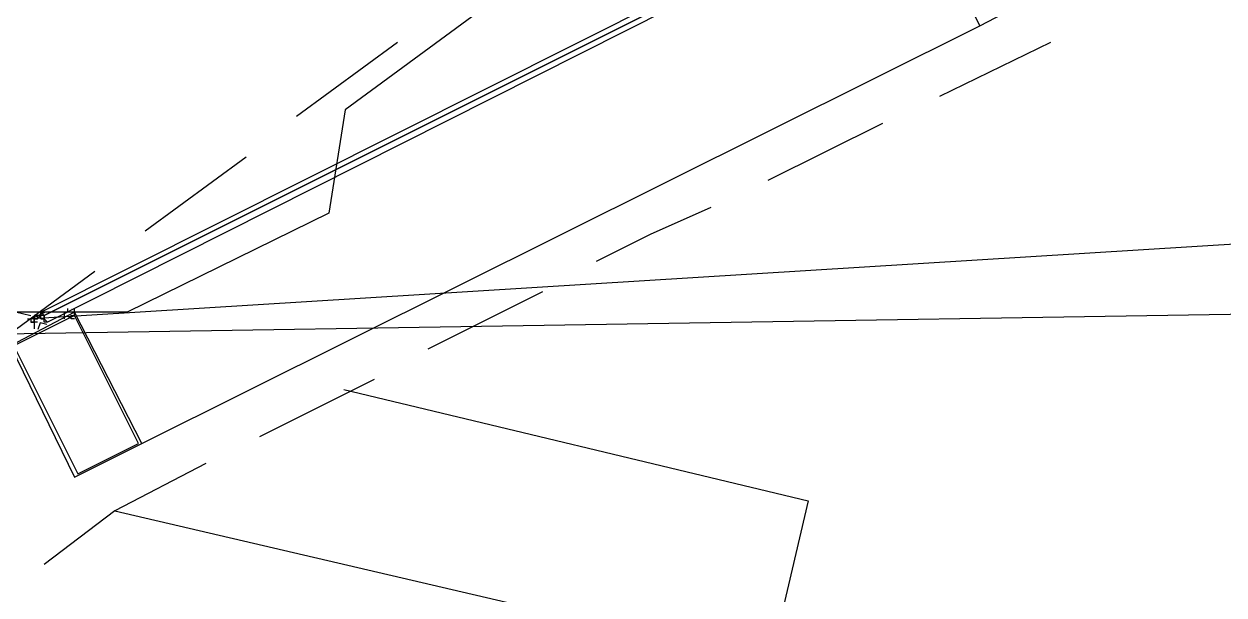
# Model space of a CAD drawing. Header units: feet. Extents: x -84 to 198, y -22 to 181.
# Drawn here: x 37.32 to 42.073, y 140.658 to 142.918 of the extents above; entities that cross this region are included whole.
import ezdxf

# ---------------------------------------------------------------- set-up
doc = ezdxf.new("R2010")
doc.units = ezdxf.units.FT
doc.layers.add('A-AREA-COMUN', color=252, linetype='CONTINUOUS')
doc.layers.add('A-LINEA', color=7, linetype='CONTINUOUS')

msp = doc.modelspace()

# ---------------------------------------------------------------- linework, layer by layer
at = {"layer": 'A-AREA-COMUN'}
msp.add_lwpolyline([(60.88, 154.3822), (56, 152.4089), (50.16, 149.6178), (45.088, 146.7378), (40.08, 143.4133), (39.68, 143.3778), (38.592, 142.5778), (38.528, 142.1689), (37.728, 141.7778), (36.768, 141.7778), (2.592, 149.8489)], dxfattribs=at)
at = {"layer": 'A-LINEA'}
for p, q in [((-0.44, 150.6978), (37.3467, 141.7644)), ((137.3218, 147.95), (37.3544, 141.7506)), ((137.3218, 147.95), (37.3544, 141.7506)), ((134.895, 143.2722), (37.2384, 141.6899)), ((134.895, 143.2722), (37.2384, 141.6899)), ((37.7867, 141.2578), (41.1067, 142.9111)), ((37.7867, 141.2578), (41.1067, 142.9111)), ((38.8, 142.8444), (38.4, 142.5511)), ((41.3867, 142.8444), (40.9467, 142.6311)), ((41.3867, 142.8444), (40.9467, 142.6311)), ((40.72, 142.5244), (40.2667, 142.2978)), ((40.72, 142.5244), (40.2667, 142.2978)), ((38.2, 142.3911), (37.8, 142.0978)), ((37.6, 141.9378), (37.2, 141.6444)), ((39.3733, 141.8578), (38.92, 141.6311)), ((39.3733, 141.8578), (38.92, 141.6311)), ((37.3333, 141.7511), (37.3467, 141.7511)), ((37.3333, 141.7511), (37.3467, 141.7511)), ((37.3467, 141.7511), (37.3467, 141.7511)), ((37.3467, 141.7511), (37.3467, 141.7511)), ((37.3467, 141.7511), (37.3467, 141.7511)), ((37.3467, 141.7511), (37.3467, 141.7511)), ((37.3467, 141.7511), (37.3467, 141.7511)), ((37.3467, 141.7511), (37.3467, 141.7511)), ((37.3467, 141.7511), (37.3467, 141.7511)), ((37.3467, 141.7511), (37.3467, 141.7511)), ((37.3467, 141.7511), (37.3467, 141.7511)), ((37.3467, 141.7511), (37.3467, 141.7511)), ((37.3467, 141.7511), (37.3467, 141.7511)), ((37.3467, 141.7511), (37.3467, 141.7511)), ((37.3467, 141.7511), (37.3467, 141.7511)), ((37.3467, 141.7511), (37.3467, 141.7511)), ((37.3467, 141.7511), (37.3467, 141.7511)), ((37.3467, 141.7511), (37.3467, 141.7511)), ((37.3467, 141.7511), (37.3467, 141.7511)), ((37.3467, 141.7511), (37.3467, 141.7511)), ((37.3467, 141.7511), (37.3467, 141.7511)), ((37.3467, 141.7511), (37.3467, 141.7511)), ((37.3467, 141.7511), (37.3467, 141.7511)), ((37.3467, 141.7511), (37.3467, 141.7511)), ((37.3467, 141.7511), (37.3467, 141.7511)), ((37.3467, 141.7511), (37.3467, 141.7511)), ((37.3467, 141.7511), (37.3467, 141.7511)), ((37.3467, 141.7511), (37.3467, 141.7511)), ((37.3467, 141.7511), (37.3467, 141.7511)), ((37.3467, 141.7511), (37.3467, 141.7511)), ((37.3467, 141.7511), (37.3467, 141.7511)), ((37.3467, 141.7511), (37.3467, 141.7511)), ((37.3467, 141.7511), (37.3467, 141.7511)), ((37.3467, 141.7511), (37.3467, 141.7511)), ((37.3467, 141.7511), (37.3467, 141.7511)), ((37.3467, 141.7511), (37.3467, 141.7511)), ((37.3467, 141.7511), (37.3467, 141.7511)), ((37.3467, 141.7511), (37.3467, 141.7511)), ((37.3467, 141.7511), (37.3467, 141.7511)), ((37.3467, 141.7511), (37.3467, 141.7511)), ((37.3467, 141.7511), (37.3467, 141.7511)), ((37.3467, 141.7511), (37.3467, 141.7511)), ((37.3467, 141.7511), (37.3467, 141.7511)), ((37.3467, 141.7511), (37.3467, 141.7511)), ((37.3467, 141.7511), (37.3467, 141.7511)), ((37.3467, 141.7511), (37.3467, 141.7511)), ((37.3467, 141.7511), (37.3467, 141.7511)), ((37.3467, 141.7511), (37.3467, 141.7511)), ((37.3467, 141.7511), (37.3467, 141.7511)), ((37.3467, 141.7511), (37.3467, 141.7511)), ((37.3506, 141.7518), (37.4025, 141.7777)), ((37.3506, 141.7518), (37.4025, 141.7777)), ((37.36, 141.7644), (37.36, 141.7511)), ((37.36, 141.7644), (37.36, 141.7644)), ((37.36, 141.7644), (37.36, 141.7644)), ((37.36, 141.7644), (37.36, 141.7511)), ((37.3733, 141.7644), (37.36, 141.7644)), ((37.3733, 141.7644), (37.36, 141.7644)), ((37.3733, 141.7644), (37.36, 141.7644)), ((37.36, 141.7644), (37.36, 141.7644)), ((37.36, 141.7644), (37.36, 141.7644)), ((37.36, 141.7644), (37.36, 141.7511)), ((37.36, 141.7644), (37.36, 141.7644)), ((37.36, 141.7644), (37.36, 141.7644)), ((37.36, 141.7644), (37.36, 141.7511)), ((37.3733, 141.7644), (37.36, 141.7644)), ((37.3733, 141.7644), (37.36, 141.7644)), ((37.3733, 141.7644), (37.36, 141.7644)), ((37.36, 141.7644), (37.36, 141.7644)), ((37.36, 141.7644), (37.36, 141.7644)), ((37.36, 141.7511), (37.36, 141.7511)), ((37.36, 141.7511), (37.36, 141.7511)), ((37.36, 141.7511), (37.36, 141.7511)), ((37.36, 141.7511), (37.36, 141.7511)), ((37.36, 141.7511), (37.36, 141.7511)), ((37.36, 141.7511), (37.36, 141.7511)), ((37.36, 141.7511), (37.36, 141.7511)), ((37.36, 141.7511), (37.36, 141.7511)), ((37.3733, 141.7511), (37.36, 141.7511)), ((37.3733, 141.7511), (37.36, 141.7511)), ((37.3733, 141.7511), (37.36, 141.7511)), ((37.3733, 141.7511), (37.36, 141.7511)), ((37.3733, 141.7511), (37.36, 141.7511)), ((37.3733, 141.7511), (37.36, 141.7511)), ((37.3733, 141.7511), (37.36, 141.7511)), ((37.36, 141.7511), (37.36, 141.7511)), ((37.36, 141.7511), (37.36, 141.7511)), ((37.36, 141.7511), (37.36, 141.7511)), ((37.36, 141.7511), (37.36, 141.7511)), ((37.36, 141.7511), (37.3733, 141.7511)), ((37.36, 141.7511), (37.36, 141.7378)), ((37.3733, 141.7511), (37.36, 141.7511)), ((37.36, 141.7511), (37.36, 141.7511)), ((37.36, 141.7511), (37.36, 141.7511)), ((37.36, 141.7511), (37.36, 141.7511)), ((37.36, 141.7511), (37.36, 141.7511)), ((37.36, 141.7378), (37.36, 141.7511)), ((37.36, 141.7511), (37.36, 141.7511)), ((37.36, 141.7511), (37.36, 141.7511)), ((37.36, 141.7511), (37.36, 141.7511)), ((37.36, 141.7511), (37.36, 141.7511)), ((37.36, 141.7511), (37.36, 141.7511)), ((37.36, 141.7511), (37.36, 141.7511)), ((37.36, 141.7511), (37.36, 141.7511)), ((37.36, 141.7511), (37.36, 141.7511)), ((37.3733, 141.7511), (37.36, 141.7511)), ((37.3733, 141.7511), (37.36, 141.7511)), ((37.3733, 141.7511), (37.36, 141.7511)), ((37.3733, 141.7511), (37.36, 141.7511)), ((37.3733, 141.7511), (37.36, 141.7511)), ((37.3733, 141.7511), (37.36, 141.7511)), ((37.3733, 141.7511), (37.36, 141.7511)), ((37.36, 141.7511), (37.36, 141.7511)), ((37.36, 141.7511), (37.36, 141.7511)), ((37.36, 141.7511), (37.36, 141.7511)), ((37.36, 141.7511), (37.36, 141.7511)), ((37.36, 141.7511), (37.3733, 141.7511)), ((37.36, 141.7511), (37.36, 141.7378)), ((37.3733, 141.7511), (37.36, 141.7511)), ((37.36, 141.7511), (37.36, 141.7511)), ((37.36, 141.7511), (37.36, 141.7511)), ((37.36, 141.7511), (37.36, 141.7511)), ((37.36, 141.7511), (37.36, 141.7511)), ((37.36, 141.7378), (37.36, 141.7511)), ((37.3733, 141.7644), (37.3733, 141.7644)), ((37.3733, 141.7644), (37.3733, 141.7644)), ((37.3733, 141.7644), (37.3733, 141.7644)), ((37.3733, 141.7644), (37.3733, 141.7644)), ((37.3733, 141.7644), (37.3733, 141.7644)), ((37.3733, 141.7644), (37.3733, 141.7644)), ((37.3733, 141.7644), (37.3733, 141.7644)), ((37.3733, 141.7644), (37.3733, 141.7644)), ((37.3733, 141.7644), (37.3733, 141.7644)), ((37.3733, 141.7644), (37.3733, 141.7644)), ((37.3733, 141.7644), (37.3733, 141.7644)), ((37.3733, 141.7644), (37.3733, 141.7644)), ((37.3733, 141.7644), (37.3733, 141.7644)), ((37.3733, 141.7644), (37.3733, 141.7644)), ((37.3733, 141.7644), (37.3733, 141.7644)), ((37.3733, 141.7644), (37.3733, 141.7644)), ((37.3733, 141.7644), (37.3733, 141.7644)), ((37.3733, 141.7644), (37.3867, 141.7644)), ((37.3733, 141.7644), (37.3733, 141.7644)), ((37.3733, 141.7644), (37.3733, 141.7644)), ((37.3733, 141.7644), (37.3733, 141.7644)), ((37.3733, 141.7644), (37.3733, 141.7644)), ((37.3733, 141.7644), (37.3733, 141.7511)), ((37.3733, 141.7644), (37.3733, 141.7644)), ((37.3733, 141.7511), (37.3733, 141.7644)), ((37.3733, 141.7644), (37.3733, 141.7644)), ((37.3733, 141.7511), (37.3733, 141.7644)), ((37.3733, 141.7644), (37.3733, 141.7644)), ((37.3733, 141.7644), (37.3733, 141.7644)), ((37.3733, 141.7644), (37.3733, 141.7644)), ((37.3733, 141.7644), (37.3733, 141.7644)), ((37.3733, 141.7644), (37.3733, 141.7644)), ((37.3733, 141.7644), (37.3733, 141.7644)), ((37.3733, 141.7644), (37.3733, 141.7644)), ((37.3733, 141.7644), (37.3733, 141.7644)), ((37.3733, 141.7644), (37.3733, 141.7644)), ((37.3733, 141.7644), (37.3733, 141.7644)), ((37.3733, 141.7644), (37.3733, 141.7644)), ((37.3733, 141.7644), (37.3733, 141.7644)), ((37.3733, 141.7644), (37.3733, 141.7644)), ((37.3733, 141.7644), (37.3733, 141.7644)), ((37.3733, 141.7644), (37.3733, 141.7644)), ((37.3733, 141.7644), (37.3733, 141.7644)), ((37.3733, 141.7644), (37.3733, 141.7644)), ((37.3733, 141.7644), (37.3867, 141.7644)), ((37.3733, 141.7644), (37.3733, 141.7644)), ((37.3733, 141.7644), (37.3733, 141.7644)), ((37.3733, 141.7644), (37.3733, 141.7644)), ((37.3733, 141.7644), (37.3733, 141.7644)), ((37.3733, 141.7644), (37.3733, 141.7511)), ((37.3733, 141.7644), (37.3733, 141.7644)), ((37.3733, 141.7511), (37.3733, 141.7644)), ((37.3733, 141.7644), (37.3733, 141.7644)), ((37.3733, 141.7511), (37.3733, 141.7644)), ((37.3733, 141.7511), (37.3733, 141.7511)), ((37.3733, 141.7511), (37.3733, 141.7511)), ((37.3733, 141.7511), (37.3733, 141.7511)), ((37.3733, 141.7511), (37.3733, 141.7511)), ((37.3733, 141.7511), (37.3733, 141.7511)), ((37.3733, 141.7511), (37.3733, 141.7511)), ((37.3733, 141.7511), (37.3733, 141.7511)), ((37.3733, 141.7511), (37.3733, 141.7511)), ((37.3733, 141.7511), (37.3733, 141.7511)), ((37.3733, 141.7511), (37.3733, 141.7511)), ((37.3733, 141.7511), (37.3733, 141.7511)), ((37.3733, 141.7511), (37.3733, 141.7511)), ((37.3733, 141.7511), (37.3733, 141.7511)), ((37.3733, 141.7511), (37.3733, 141.7511)), ((37.3733, 141.7511), (37.3733, 141.7511)), ((37.3733, 141.7511), (37.3733, 141.7511)), ((37.3733, 141.7511), (37.3733, 141.7511)), ((37.3733, 141.7511), (37.3733, 141.7511)), ((37.3733, 141.7511), (37.3733, 141.7511)), ((37.3733, 141.7511), (37.3733, 141.7511)), ((37.3733, 141.7511), (37.3733, 141.7511)), ((37.3733, 141.7511), (37.3733, 141.7511)), ((37.3733, 141.7511), (37.3733, 141.7511)), ((37.3733, 141.7511), (37.3733, 141.7511)), ((37.3733, 141.7511), (37.3733, 141.7511)), ((37.3733, 141.7511), (37.3733, 141.7511)), ((37.3733, 141.7511), (37.3733, 141.7511)), ((37.3733, 141.7511), (37.3733, 141.7511)), ((37.3733, 141.7511), (37.3733, 141.7511)), ((37.3733, 141.7511), (37.3733, 141.7511)), ((37.3733, 141.7511), (37.3733, 141.7511)), ((37.3733, 141.7511), (37.3733, 141.7511)), ((37.3733, 141.7511), (37.3733, 141.7511)), ((37.3733, 141.7511), (37.3733, 141.7511)), ((37.3733, 141.7511), (37.3733, 141.7511)), ((37.3733, 141.7511), (37.3733, 141.7511)), ((37.3733, 141.7511), (37.3733, 141.7511)), ((37.3733, 141.7511), (37.3733, 141.7511)), ((37.3733, 141.7511), (37.3733, 141.7511)), ((37.3733, 141.7511), (37.3733, 141.7511)), ((37.3733, 141.7511), (37.3733, 141.7511)), ((37.3733, 141.7511), (37.3733, 141.7511)), ((37.3733, 141.7511), (37.3733, 141.7511)), ((37.3733, 141.7511), (37.3733, 141.7511)), ((37.3733, 141.7511), (37.3733, 141.7511)), ((37.3733, 141.7511), (37.3733, 141.7511)), ((37.3733, 141.7511), (37.3733, 141.7511)), ((37.3733, 141.7511), (37.3733, 141.7511)), ((37.3733, 141.7511), (37.3733, 141.7511)), ((37.3733, 141.7511), (37.3733, 141.7511)), ((37.3867, 141.7778), (37.3867, 141.7778)), ((37.3867, 141.7778), (37.3867, 141.7778)), ((37.3867, 141.7644), (37.3867, 141.7778)), ((37.3867, 141.7778), (37.3867, 141.7644)), ((37.3867, 141.7778), (37.3867, 141.7778)), ((37.3867, 141.7778), (37.3867, 141.7778)), ((37.3867, 141.7778), (37.3867, 141.7778)), ((37.3867, 141.7778), (37.3867, 141.7778)), ((37.3867, 141.7644), (37.3867, 141.7778)), ((37.3867, 141.7778), (37.3867, 141.7778)), ((37.3867, 141.7778), (37.3867, 141.7778)), ((37.3867, 141.7778), (37.3867, 141.7778)), ((37.3867, 141.7644), (37.3867, 141.7778)), ((37.3867, 141.7778), (37.3867, 141.7644)), ((37.3867, 141.7778), (37.3867, 141.7778)), ((37.3867, 141.7778), (37.3867, 141.7778)), ((37.3867, 141.7778), (37.3867, 141.7778)), ((37.3867, 141.7778), (37.3867, 141.7778)), ((37.3867, 141.7644), (37.3867, 141.7778)), ((37.3867, 141.7778), (37.3867, 141.7778)), ((37.3867, 141.7644), (37.3867, 141.7644)), ((37.3867, 141.7644), (37.3867, 141.7644)), ((37.3867, 141.7644), (37.3867, 141.7644)), ((37.3867, 141.7644), (37.3867, 141.7644)), ((37.3867, 141.7644), (37.3867, 141.7644)), ((37.3867, 141.7644), (37.3867, 141.7644)), ((37.3867, 141.7644), (37.3867, 141.7644)), ((37.3867, 141.7644), (37.3867, 141.7644)), ((37.3867, 141.7644), (37.3867, 141.7644)), ((37.3867, 141.7644), (37.3867, 141.7644)), ((37.3867, 141.7644), (37.3867, 141.7644)), ((37.3867, 141.7644), (37.3867, 141.7644)), ((37.3867, 141.7644), (37.3867, 141.7644)), ((37.3867, 141.7644), (37.3867, 141.7644)), ((37.3867, 141.7644), (37.3867, 141.7644)), ((37.3867, 141.7644), (37.3867, 141.7644)), ((37.3867, 141.7644), (37.3867, 141.7644)), ((37.3867, 141.7644), (37.3867, 141.7644)), ((37.3867, 141.7644), (37.3867, 141.7644)), ((37.3867, 141.7644), (37.3867, 141.7644)), ((37.3867, 141.7644), (37.3867, 141.7644)), ((37.3867, 141.7644), (37.3867, 141.7644)), ((37.3867, 141.7644), (37.3867, 141.7644)), ((37.3867, 141.7644), (37.3867, 141.7644)), ((37.3867, 141.7644), (37.3867, 141.7644)), ((37.3867, 141.7644), (37.3867, 141.7644)), ((37.3867, 141.7644), (37.3867, 141.7644)), ((37.3867, 141.7644), (37.3867, 141.7644)), ((37.3867, 141.7644), (37.3867, 141.7644)), ((37.3867, 141.7644), (37.3867, 141.7644)), ((37.3867, 141.7644), (37.3867, 141.7644)), ((37.3867, 141.7644), (37.3867, 141.7644)), ((37.3867, 141.7644), (37.3867, 141.7644)), ((37.3867, 141.7644), (37.3867, 141.7644)), ((37.3867, 141.7644), (37.3867, 141.7644)), ((37.3867, 141.7644), (37.3867, 141.7644)), ((37.3867, 141.7644), (37.3867, 141.7644)), ((37.3867, 141.7644), (37.3867, 141.7644)), ((37.3867, 141.7644), (37.3867, 141.7644)), ((37.3867, 141.7644), (37.3867, 141.7644)), ((37.3867, 141.7644), (37.3867, 141.7644)), ((37.3867, 141.7644), (37.3867, 141.7644)), ((37.3867, 141.7644), (37.3867, 141.7644)), ((37.3867, 141.7644), (37.3867, 141.7644)), ((37.3867, 141.7644), (37.3867, 141.7644)), ((37.3867, 141.7644), (37.3867, 141.7644)), ((37.3867, 141.7644), (37.3867, 141.7644)), ((37.3867, 141.7644), (37.3867, 141.7644)), ((37.3867, 141.7644), (37.3867, 141.7644)), ((37.3867, 141.7644), (37.3867, 141.7644)), ((37.3867, 141.7644), (37.3867, 141.7644)), ((37.3867, 141.7644), (37.3867, 141.7644)), ((37.3867, 141.7644), (37.3867, 141.7644)), ((37.3867, 141.7644), (37.3867, 141.7644)), ((37.3867, 141.7644), (37.3867, 141.7644)), ((37.3867, 141.7644), (37.3867, 141.7644)), ((37.3867, 141.7644), (37.3867, 141.7644)), ((37.3867, 141.7644), (37.3867, 141.7644)), ((37.3867, 141.7511), (37.3867, 141.7511)), ((37.4, 141.7511), (37.3867, 141.7511)), ((37.3867, 141.7511), (37.3867, 141.7511)), ((37.3867, 141.7511), (37.3867, 141.7511)), ((37.3867, 141.7511), (37.3867, 141.7511)), ((37.3867, 141.7511), (37.3867, 141.7511)), ((37.3867, 141.7511), (37.3867, 141.7511)), ((37.3867, 141.7511), (37.3867, 141.7511)), ((37.3867, 141.7511), (37.3867, 141.7511)), ((37.3867, 141.7511), (37.3867, 141.7511)), ((37.3867, 141.7511), (37.3867, 141.7511)), ((37.3867, 141.7511), (37.3867, 141.7511)), ((37.3867, 141.7511), (37.3867, 141.7511)), ((37.3867, 141.7511), (37.3867, 141.7511)), ((37.3867, 141.7511), (37.3867, 141.7511)), ((37.3867, 141.7511), (37.3867, 141.7511)), ((37.3867, 141.7511), (37.3867, 141.7511)), ((37.3867, 141.7511), (37.3867, 141.7511)), ((37.3867, 141.7511), (37.3867, 141.7511)), ((37.3867, 141.7511), (37.3867, 141.7511)), ((37.3867, 141.7511), (37.3867, 141.7511)), ((37.3867, 141.7511), (37.3867, 141.7511)), ((37.3867, 141.7511), (37.4, 141.7511)), ((37.3867, 141.7511), (37.3867, 141.7511)), ((37.3867, 141.7511), (37.3867, 141.7511)), ((37.3867, 141.7511), (37.3867, 141.7511)), ((37.3867, 141.7511), (37.3867, 141.7511)), ((37.3867, 141.7511), (37.3867, 141.7511)), ((37.3867, 141.7511), (37.3867, 141.7511)), ((37.3867, 141.7511), (37.3867, 141.7511)), ((37.3867, 141.7511), (37.3867, 141.7511)), ((37.3867, 141.7511), (37.3867, 141.7511)), ((37.3867, 141.7511), (37.3867, 141.7511)), ((37.4, 141.7511), (37.3867, 141.7511)), ((37.3867, 141.7511), (37.3867, 141.7511)), ((37.3867, 141.7511), (37.3867, 141.7511)), ((37.3867, 141.7511), (37.3867, 141.7511)), ((37.3867, 141.7511), (37.3867, 141.7511)), ((37.3867, 141.7511), (37.3867, 141.7511)), ((37.3867, 141.7511), (37.3867, 141.7511)), ((37.3867, 141.7511), (37.3867, 141.7511)), ((37.3867, 141.7511), (37.3867, 141.7511)), ((37.3867, 141.7511), (37.3867, 141.7511)), ((37.3867, 141.7511), (37.3867, 141.7511)), ((37.3867, 141.7511), (37.3867, 141.7511)), ((37.3867, 141.7511), (37.3867, 141.7511)), ((37.3867, 141.7511), (37.3867, 141.7511)), ((37.3867, 141.7511), (37.3867, 141.7511)), ((37.3867, 141.7511), (37.3867, 141.7511)), ((37.3867, 141.7511), (37.3867, 141.7511)), ((37.3867, 141.7511), (37.3867, 141.7511)), ((37.3867, 141.7511), (37.3867, 141.7511)), ((37.3867, 141.7511), (37.3867, 141.7511)), ((37.3867, 141.7511), (37.3867, 141.7511)), ((37.3867, 141.7511), (37.4, 141.7511)), ((37.3867, 141.7511), (37.3867, 141.7511)), ((37.3867, 141.7511), (37.3867, 141.7511)), ((37.3867, 141.7511), (37.3867, 141.7511)), ((37.3867, 141.7511), (37.3867, 141.7511)), ((37.3867, 141.7511), (37.3867, 141.7511)), ((37.3867, 141.7511), (37.3867, 141.7511)), ((37.3867, 141.7511), (37.3867, 141.7511)), ((37.3867, 141.7511), (37.3867, 141.7511)), ((37.3867, 141.7511), (37.3867, 141.7511)), ((37.4, 141.7644), (37.4, 141.7511)), ((37.4, 141.7644), (37.4, 141.7644)), ((37.4, 141.7644), (37.4, 141.7644)), ((37.4, 141.7644), (37.4, 141.7644)), ((37.4, 141.7644), (37.4, 141.7644)), ((37.4, 141.7644), (37.4, 141.7511)), ((37.4, 141.7644), (37.4, 141.7644)), ((37.4, 141.7644), (37.4, 141.7644)), ((37.4, 141.7644), (37.4, 141.7644)), ((37.4, 141.7644), (37.4, 141.7644)), ((37.4, 141.7511), (37.4, 141.7511)), ((37.4, 141.7511), (37.4, 141.7511)), ((37.4, 141.7511), (37.4, 141.7511)), ((37.4, 141.7511), (37.4, 141.7511)), ((37.4, 141.7511), (37.4, 141.7511)), ((37.4, 141.7511), (37.4, 141.7511)), ((37.4, 141.7511), (37.4, 141.7511)), ((37.4, 141.7511), (37.4, 141.7511)), ((37.4, 141.7511), (37.4, 141.7511)), ((37.4, 141.7511), (37.4, 141.7511)), ((37.4, 141.7511), (37.4, 141.7511)), ((37.4, 141.7511), (37.4, 141.7511)), ((37.4, 141.7511), (37.4, 141.7511)), ((37.4, 141.7511), (37.4, 141.7511)), ((37.4, 141.7511), (37.4, 141.7511)), ((37.4, 141.7511), (37.4, 141.7511)), ((37.4, 141.7511), (37.4, 141.7511)), ((37.4, 141.7511), (37.4, 141.7511)), ((37.4, 141.7511), (37.4, 141.7511)), ((37.4, 141.7511), (37.4, 141.7511)), ((37.4, 141.7511), (37.4, 141.7511)), ((37.4, 141.7511), (37.4, 141.7511)), ((37.4, 141.7511), (37.4, 141.7511)), ((37.4, 141.7511), (37.4, 141.7511)), ((37.4, 141.7511), (37.4, 141.7511)), ((37.4, 141.7511), (37.4, 141.7511)), ((37.4933, 141.7778), (37.4933, 141.7778)), ((37.4933, 141.7778), (37.4933, 141.7778)), ((37.3467, 141.7378), (37.3467, 141.7378)), ((37.3467, 141.7378), (37.3467, 141.7378)), ((37.3467, 141.7378), (37.3467, 141.7378)), ((37.3467, 141.7378), (37.3467, 141.7378)), ((37.3467, 141.7378), (37.3467, 141.7378)), ((37.3467, 141.7378), (37.3467, 141.7378)), ((37.3467, 141.7378), (37.3467, 141.7378)), ((37.3467, 141.7378), (37.3467, 141.7378)), ((37.3467, 141.7378), (37.3467, 141.7378)), ((37.3467, 141.7378), (37.3467, 141.7378)), ((37.3467, 141.7378), (37.3467, 141.7378)), ((37.3467, 141.7378), (37.3467, 141.7378)), ((37.3467, 141.7378), (37.3467, 141.7378)), ((37.3467, 141.7378), (37.3467, 141.7378)), ((37.3467, 141.7378), (37.3467, 141.7378)), ((37.3467, 141.7378), (37.3467, 141.7378)), ((37.3467, 141.7378), (37.3467, 141.7378)), ((37.3467, 141.7378), (37.3467, 141.7378)), ((37.3467, 141.7378), (37.3467, 141.7378)), ((37.3467, 141.7378), (37.3467, 141.7378)), ((37.3467, 141.7378), (37.3467, 141.7378)), ((37.3467, 141.7378), (37.3467, 141.7378)), ((37.3467, 141.7378), (37.3467, 141.7378)), ((37.3467, 141.7378), (37.3467, 141.7378)), ((37.36, 141.7378), (37.36, 141.7378)), ((37.36, 141.7378), (37.36, 141.7378)), ((37.36, 141.7378), (37.36, 141.7378)), ((37.36, 141.7378), (37.36, 141.7378)), ((37.3733, 141.7378), (37.36, 141.7378)), ((37.3733, 141.7378), (37.36, 141.7378)), ((37.36, 141.7378), (37.36, 141.7378)), ((37.3733, 141.7378), (37.36, 141.7378)), ((37.3733, 141.7378), (37.36, 141.7378)), ((37.36, 141.7378), (37.36, 141.7378)), ((37.36, 141.7378), (37.36, 141.7378)), ((37.36, 141.7378), (37.36, 141.7378)), ((37.36, 141.7378), (37.36, 141.7378)), ((37.36, 141.7378), (37.36, 141.7378)), ((37.36, 141.7378), (37.36, 141.7378)), ((37.36, 141.7378), (37.36, 141.7378)), ((37.36, 141.7378), (37.36, 141.7378)), ((37.36, 141.7378), (37.36, 141.7378)), ((37.36, 141.7378), (37.36, 141.7378)), ((37.36, 141.7378), (37.36, 141.7378)), ((37.3733, 141.7378), (37.36, 141.7378)), ((37.3733, 141.7378), (37.36, 141.7378)), ((37.36, 141.7378), (37.36, 141.7378)), ((37.3733, 141.7378), (37.36, 141.7378)), ((37.3733, 141.7378), (37.36, 141.7378)), ((37.36, 141.7378), (37.36, 141.7378)), ((37.36, 141.7378), (37.36, 141.7378)), ((37.36, 141.7378), (37.36, 141.7378)), ((37.36, 141.7378), (37.36, 141.7378)), ((37.36, 141.7378), (37.36, 141.7378)), ((37.36, 141.7378), (37.36, 141.7378)), ((37.36, 141.7378), (37.36, 141.7378)), ((37.36, 141.7244), (37.36, 141.7244)), ((37.36, 141.7244), (37.36, 141.7244)), ((37.36, 141.7244), (37.36, 141.7244)), ((37.36, 141.7244), (37.36, 141.7244)), ((37.36, 141.7244), (37.36, 141.7244)), ((37.36, 141.7244), (37.36, 141.7244)), ((37.36, 141.7244), (37.36, 141.7244)), ((37.36, 141.7244), (37.36, 141.7244)), ((37.36, 141.7244), (37.36, 141.7244)), ((37.36, 141.7244), (37.36, 141.7244)), ((37.36, 141.7244), (37.36, 141.7244)), ((37.36, 141.7244), (37.36, 141.7244)), ((37.36, 141.7244), (37.36, 141.7244)), ((37.36, 141.7244), (37.36, 141.7244)), ((37.36, 141.7244), (37.36, 141.7244)), ((37.36, 141.7244), (37.36, 141.7244)), ((37.36, 141.7244), (37.36, 141.7244)), ((37.36, 141.7244), (37.36, 141.7244)), ((37.36, 141.7244), (37.36, 141.7244)), ((37.36, 141.7244), (37.36, 141.7244)), ((37.36, 141.7244), (37.36, 141.7244)), ((37.36, 141.7244), (37.36, 141.7244)), ((37.36, 141.7111), (37.36, 141.7111)), ((37.36, 141.7111), (37.36, 141.7111)), ((37.36, 141.7111), (37.36, 141.7111)), ((37.36, 141.7111), (37.36, 141.7111)), ((37.3733, 141.7378), (37.3733, 141.7378)), ((37.3733, 141.7378), (37.3733, 141.7378)), ((37.3733, 141.7378), (37.3733, 141.7378)), ((37.3733, 141.7378), (37.3733, 141.7378)), ((37.3733, 141.7378), (37.3733, 141.7378)), ((37.3733, 141.7378), (37.3733, 141.7378)), ((37.3733, 141.7378), (37.3733, 141.7378)), ((37.3733, 141.7378), (37.3733, 141.7378)), ((37.3733, 141.7378), (37.3733, 141.7378)), ((37.3733, 141.7378), (37.3733, 141.7378)), ((37.4, 141.7378), (37.4, 141.7378)), ((37.4, 141.7378), (37.4, 141.7378)), ((37.4, 141.7378), (37.4, 141.7378)), ((37.4, 141.7378), (37.4, 141.7378)), ((37.4, 141.7378), (37.4, 141.7378)), ((37.4, 141.7378), (37.4, 141.7378)), ((37.4, 141.7378), (37.4, 141.7378)), ((37.4, 141.7378), (37.4, 141.7378)), ((37.4, 141.7378), (37.4, 141.7378)), ((37.4, 141.7378), (37.4, 141.7378)), ((37.4, 141.7378), (37.4, 141.7378)), ((37.4, 141.7378), (37.4, 141.7378)), ((37.4, 141.7378), (37.4, 141.7378)), ((37.4, 141.7378), (37.4, 141.7378)), ((37.4, 141.7378), (37.4, 141.7378)), ((37.4, 141.7378), (37.4, 141.7378)), ((37.4133, 141.7378), (37.4133, 141.7378)), ((37.4133, 141.7378), (37.4133, 141.7378)), ((38.7067, 141.5111), (38.2533, 141.2844)), ((38.7067, 141.5111), (38.2533, 141.2844)), ((38.5867, 141.4711), (40.4267, 141.0311)), ((37.68, 140.9911), (39.6267, 140.5378)), ((40.4267, 141.0311), (40.0267, 139.3244))]:
    msp.add_line(p, q, dxfattribs=at)
for points in [[(41.1067, 142.9111), (41.36, 143.0444), (41.1067, 143.5644), (40.84, 143.4311), (41.1067, 142.9111)], [(41.1067, 142.9111), (41.36, 143.0444), (41.1067, 143.5644), (40.84, 143.4311), (41.1067, 142.9111)], [(37.3867, 141.7778), (40.92, 143.5511), (40.92, 143.5244), (37.4, 141.7644), (37.3867, 141.7778)], [(37.3867, 141.7778), (40.92, 143.5511), (40.92, 143.5244), (37.4, 141.7644), (37.3867, 141.7778)], [(37.4, 141.7511), (37.4, 141.7644), (40.92, 143.5244), (40.9333, 143.5244), (40.9333, 143.5111), (37.4133, 141.7378), (37.4, 141.7511)], [(37.4, 141.7511), (37.4, 141.7644), (40.92, 143.5244), (40.9333, 143.5244), (40.9333, 143.5111), (37.4133, 141.7378), (37.4, 141.7511)], [(40.04, 142.1911), (39.8, 142.0844), (39.5867, 141.9778)], [(40.04, 142.1911), (39.8, 142.0844), (39.5867, 141.9778)], [(37.52, 141.1244), (37.7867, 141.2578), (37.52, 141.7778), (37.2667, 141.6444), (37.52, 141.1244)], [(37.52, 141.1244), (37.7867, 141.2578), (37.52, 141.7778), (37.2667, 141.6444), (37.52, 141.1244)], [(37.5333, 141.1378), (37.7733, 141.2578), (37.52, 141.7644), (37.28, 141.6444), (37.5333, 141.1378)], [(37.5333, 141.1378), (37.7733, 141.2578), (37.52, 141.7644), (37.28, 141.6444), (37.5333, 141.1378)], [(37.36, 141.7378), (37.36, 141.7378), (37.36, 141.7511), (37.3467, 141.7511)], [(37.36, 141.7511), (37.36, 141.7378), (37.3467, 141.7378)], [(37.3467, 141.7511), (37.3467, 141.7378), (37.36, 141.7378), (37.36, 141.7244), (37.36, 141.7111)], [(37.36, 141.7378), (37.36, 141.7378), (37.36, 141.7511), (37.3467, 141.7511)], [(37.36, 141.7511), (37.36, 141.7378), (37.3467, 141.7378)], [(37.3467, 141.7511), (37.3467, 141.7378), (37.36, 141.7378), (37.36, 141.7244), (37.36, 141.7111)], [(37.36, 141.7378), (37.36, 141.7378), (37.36, 141.7511)], [(37.36, 141.7378), (37.36, 141.7378), (37.36, 141.7511)], [(37.4, 141.7644), (37.3867, 141.7644), (37.3733, 141.7511)], [(37.3733, 141.7644), (37.3733, 141.7644), (37.3867, 141.7644)], [(37.4, 141.7644), (37.4, 141.7644), (37.3867, 141.7644), (37.3733, 141.7644), (37.3733, 141.7644)], [(37.4, 141.7644), (37.3867, 141.7644), (37.3733, 141.7511)], [(37.3733, 141.7644), (37.3733, 141.7644), (37.3867, 141.7644)], [(37.4, 141.7644), (37.4, 141.7644), (37.3867, 141.7644), (37.3733, 141.7644), (37.3733, 141.7644)], [(37.3867, 141.7511), (37.3867, 141.7511), (37.3867, 141.7644), (37.3867, 141.7778)], [(37.4133, 141.7378), (37.4, 141.7378), (37.4, 141.7511), (37.4, 141.7644), (37.3867, 141.7778)], [(37.3867, 141.7511), (37.3867, 141.7511), (37.3867, 141.7644), (37.3867, 141.7778)], [(37.4133, 141.7378), (37.4, 141.7378), (37.4, 141.7511), (37.4, 141.7644), (37.3867, 141.7778)], [(37.48, 141.7511), (37.48, 141.7778), (37.48, 141.7778), (37.48, 141.7778)], [(37.48, 141.7511), (37.48, 141.7778), (37.48, 141.7778), (37.48, 141.7778)], [(37.4933, 141.7778), (37.4933, 141.7911), (37.4933, 141.7911)], [(37.4933, 141.7778), (37.4933, 141.7911), (37.4933, 141.7911)], [(37.52, 141.7511), (37.5067, 141.7511), (37.5067, 141.7644), (37.5067, 141.7644), (37.5067, 141.7644), (37.5067, 141.7644), (37.4933, 141.7511), (37.4933, 141.7511)], [(37.52, 141.7511), (37.5067, 141.7511), (37.5067, 141.7644), (37.5067, 141.7644), (37.5067, 141.7644), (37.5067, 141.7644), (37.4933, 141.7511), (37.4933, 141.7511)], [(37.5067, 141.7911), (37.5067, 141.7911), (37.5067, 141.7911)], [(37.5067, 141.7911), (37.5067, 141.7911), (37.5067, 141.7911)], [(37.5067, 141.7644), (37.5067, 141.7644), (37.5067, 141.7644), (37.5067, 141.7644), (37.52, 141.7644)], [(37.5067, 141.7644), (37.5067, 141.7644), (37.5067, 141.7644), (37.5067, 141.7644), (37.52, 141.7644)], [(37.52, 141.7644), (37.52, 141.7644), (37.52, 141.7644), (37.52, 141.7644), (37.52, 141.7644), (37.52, 141.7644), (37.52, 141.7644), (37.52, 141.7778), (37.52, 141.7778), (37.52, 141.7911), (37.52, 141.7911)], [(37.52, 141.7644), (37.52, 141.7644), (37.52, 141.7644), (37.52, 141.7644), (37.52, 141.7644), (37.52, 141.7644), (37.52, 141.7644), (37.52, 141.7778), (37.52, 141.7778), (37.52, 141.7911), (37.52, 141.7911)], [(37.4106, 141.7278), (37.3839, 141.7354), (37.3754, 141.7089)], [(37.4106, 141.7278), (37.3839, 141.7354), (37.3754, 141.7089)], [(38.04, 141.1778), (37.68, 140.9911), (37.4, 140.7778)], [(38.04, 141.1778), (37.68, 140.9911), (37.4, 140.7778)]]:
    msp.add_lwpolyline(points, dxfattribs=at)

doc.saveas('drawing.dxf')
